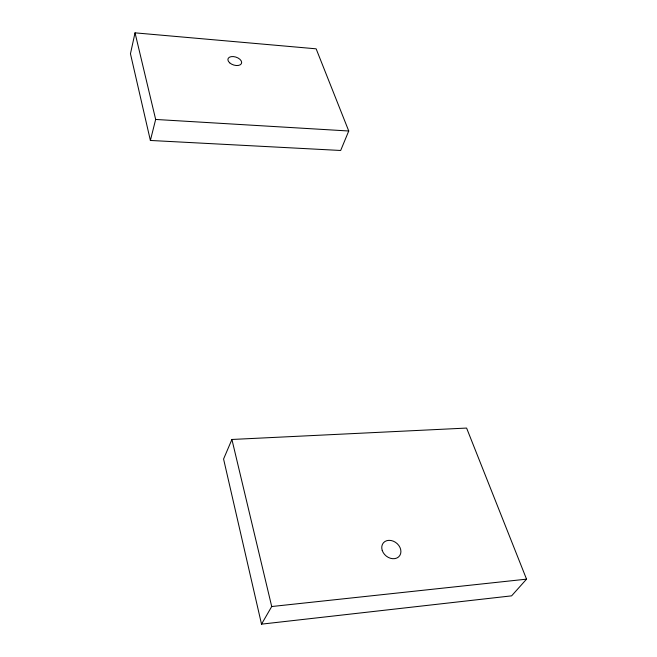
<?xml version="1.0" encoding="UTF-8"?>
<svg xmlns="http://www.w3.org/2000/svg" width="657" height="657" viewBox="0 0 657 657"><rect width="100%" height="100%" fill="white"/><g stroke="black" fill="none" stroke-linecap="round" stroke-linejoin="round"><path stroke-width="0.99" d="M135.03 32.85L130.456 53.743L150.379 140.458L340.671 150.478L348.744 130.998L316.14 48.823L135.03 32.85L155.66 119.451L150.379 140.458M231.913 439.467L223.577 459.021L261.519 624.15L511.606 595.85L526.544 579.154L466.601 428.068L231.913 439.467L271.719 606.526L261.519 624.15M271.719 606.526L526.544 579.154M155.66 119.451L348.744 130.998M382.226 550.418A10.389 8.286 39.6 0 0 398.479 557.013A10.389 8.286 39.6 0 0 393.305 541.163A10.389 8.286 39.6 0 0 382.226 550.418M229.679 62.826A7.128 4.114 18.3 0 0 241.341 63.737A7.128 4.114 18.3 0 0 233.317 56.576A7.128 4.114 18.3 0 0 229.679 62.826"/></g></svg>
